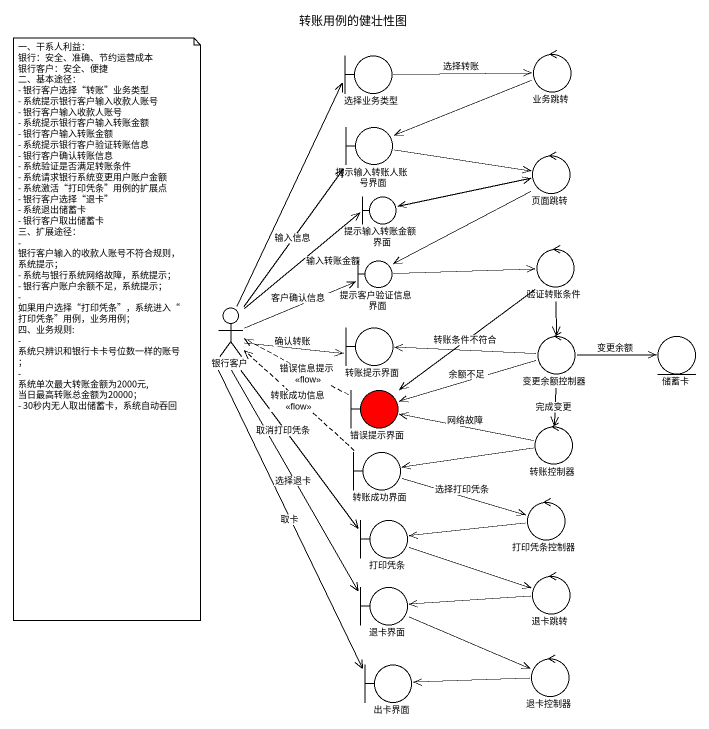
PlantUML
@startuml
title 转账用例的健壮性图
boundary 选择业务类型
control 业务跳转
boundary 提示输入转账人账号界面
control 页面跳转
boundary 提示输入转账金额界面
control 验证转账条件
boundary 提示客户验证信息界面
actor 银行客户
boundary 转账提示界面
control 变更余额控制器
entity 储蓄卡
boundary 错误提示界面 #FF0000
control 转账控制器
boundary 转账成功界面
boundary 打印凭条
control 打印凭条控制器
boundary 退卡界面
control 退卡跳转
boundary 出卡界面
control 退卡控制器
选择业务类型 -right-> 业务跳转 : 选择转账
业务跳转 -left-> 提示输入转账人账号界面
提示输入转账人账号界面 -right-> 页面跳转
页面跳转 -left-> 提示输入转账金额界面
页面跳转 --> 提示客户验证信息界面
提示输入转账金额界面 -right-> 页面跳转
验证转账条件 --> 变更余额控制器
验证转账条件 --> 错误提示界面 : 转账条件不符合
提示客户验证信息界面 -right-> 验证转账条件
银行客户 -up-> 选择业务类型
银行客户 -up-> 提示输入转账人账号界面 : 输入信息
银行客户 -up-> 提示输入转账金额界面 : 输入转账金额
银行客户 -right-> 提示客户验证信息界面 : 客户确认信息
银行客户 -right-> 转账提示界面 : 确认转账
银行客户 --> 打印凭条 : 取消打印凭条
银行客户 --> 退卡界面 : 选择退卡
银行客户 --> 出卡界面 : 取卡
变更余额控制器 -left-> 转账提示界面
变更余额控制器 -right-> 储蓄卡 : 变更余额
变更余额控制器 -left-> 错误提示界面 : 余额不足
变更余额控制器 --> 转账控制器 : 完成变更
错误提示界面 .left.> 银行客户 : 错误信息提示\n<<flow>>
转账控制器 -left-> 错误提示界面 : 网络故障
转账控制器 -left-> 转账成功界面
转账成功界面 .up.> 银行客户 : 转账成功信息\n<<flow>>
转账成功界面 -right-> 打印凭条控制器 : 选择打印凭条
打印凭条 -right-> 退卡跳转
打印凭条控制器 -left-> 打印凭条
退卡界面 -right-> 退卡控制器
退卡跳转 -left-> 退卡界面
退卡控制器 -left-> 出卡界面
note as N1
  一、干系人利益：
  银行：安全、准确、节约运营成本
  银行客户：安全、便捷
  二、基本途径：
  - 银行客户选择“转账”业务类型
  - 系统提示银行客户输入收款人账号
  - 银行客户输入收款人账号
  - 系统提示银行客户输入转账金额
  - 银行客户输入转账金额
  - 系统提示银行客户验证转账信息
  - 银行客户确认转账信息
  - 系统验证是否满足转账条件
  - 系统请求银行系统变更用户账户金额
  - 系统激活“打印凭条”用例的扩展点
  - 银行客户选择“退卡”
  - 系统退出储蓄卡
  - 银行客户取出储蓄卡
  三、扩展途径：
  - 银行客户输入的收款人账号不符合规则，系统提示；
  - 系统与银行系统网络故障，系统提示；
  - 银行客户账户余额不足，系统提示；
  - 如果用户选择“打印凭条”，系统进入“打印凭条”用例，业务用例；
  四、业务规则:
  - 系统只辨识和银行卡卡号位数一样的账号；
  - 系统单次最大转账金额为2000元,当日最高转账总金额为20000；
  - 30秒内无人取出储蓄卡，系统自动吞回
end note
@enduml
